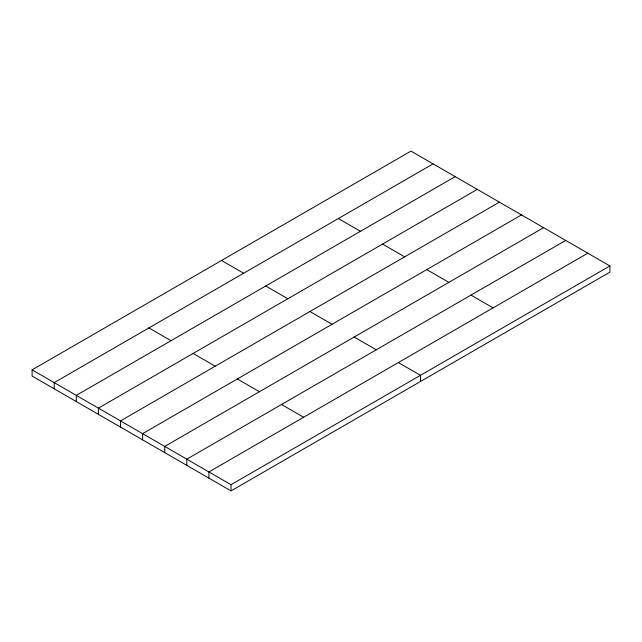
<?xml version="1.0" encoding="UTF-8"?>
<svg xmlns="http://www.w3.org/2000/svg" width="642" height="642" viewBox="0 0 642 642"><rect width="100%" height="100%" fill="white"/><g stroke="black" fill="none" stroke-linecap="round" stroke-linejoin="round"><path stroke-width="0.96" d="M32.1 369.856L410.984 151.103L609.9 265.948L609.9 272.144L231.016 490.897L32.1 376.052L32.1 369.856L231.016 484.694L609.9 265.948M433.085 163.862L54.201 382.616L54.201 388.811M455.186 176.63L76.302 395.376L76.302 401.571M477.287 189.39L98.403 408.135L98.403 414.331M499.396 202.15L120.503 420.895L120.503 427.091M521.497 214.91L142.604 433.655L142.604 439.85M543.597 227.669L164.713 446.415L164.713 452.61M565.698 240.429L186.814 459.174L186.814 465.37M587.799 253.189L208.915 471.934L208.915 478.138M338.366 218.553L360.467 231.313M382.568 244.072L404.669 256.832M426.769 269.592L448.87 282.352M470.979 295.111L493.08 307.871M221.546 260.483L243.647 273.243M265.748 286.003L287.849 298.763M309.95 311.522L332.05 324.282M354.151 337.042L376.252 349.802M398.353 362.561L420.454 375.321L420.454 381.517M148.92 327.926L171.021 340.685M193.13 353.445L215.23 366.205M237.331 378.965L259.432 391.724M281.533 404.492L303.634 417.252M231.016 484.694L231.016 490.897"/></g></svg>
